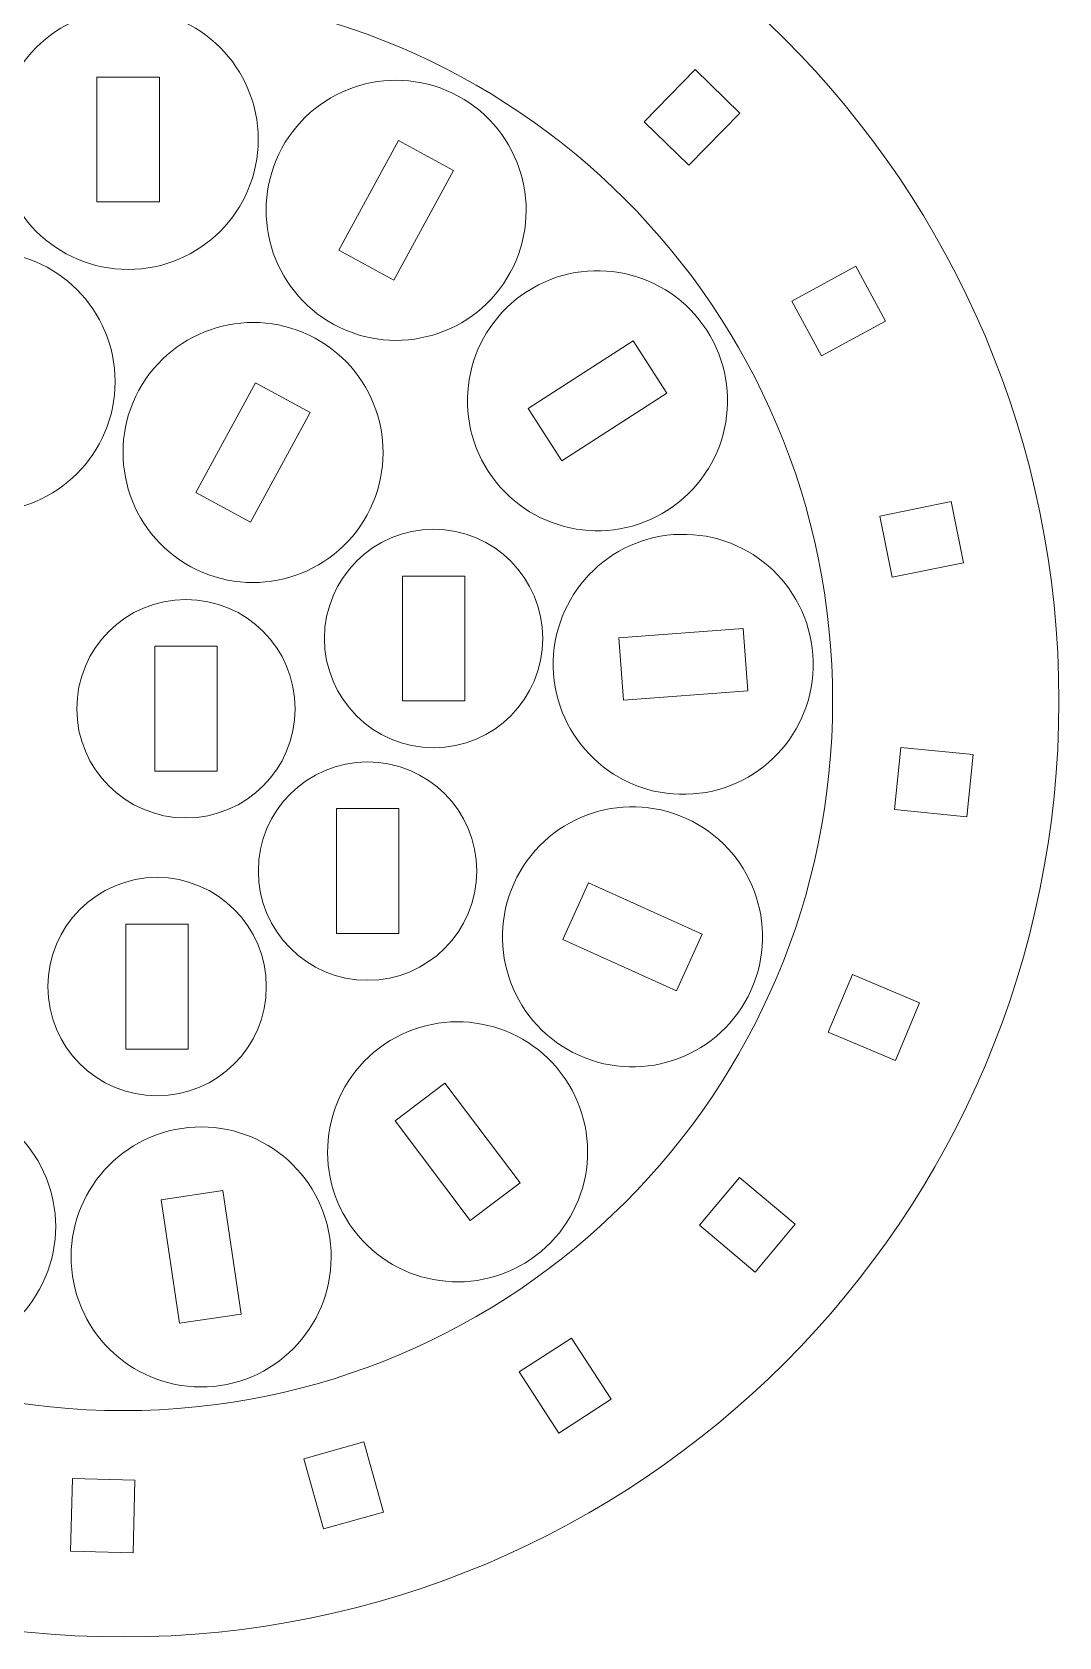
# Model space of a CAD drawing. Header units: millimetres. Extents: x -382 to 382, y -127 to 127.
# Drawn here: x 15.4 to 64.8, y -120.3 to -43.2 of the extents above; entities that cross this region are included whole.
import ezdxf

# ---------------------------------------------------------------- set-up
doc = ezdxf.new("R2010")
doc.units = ezdxf.units.MM
doc.header["$MEASUREMENT"] = 0
doc.layers.add('Camada 1', color=7, linetype='Continuous')

msp = doc.modelspace()

# ---------------------------------------------------------------- linework, layer by layer
at = {"layer": 'Camada 1', "lineweight": 20}
for points in [[(64.7849, -75.3333), (64.7849, -50.4857), (44.6419, -30.3426), (19.7942, -30.3426), (19.7942, -30.3426), (-5.0535, -30.3426), (-25.1966, -50.4856), (-25.1966, -75.3332), (-25.1966, -75.3332), (-25.1967, -100.1809), (-5.0537, -120.324), (19.7939, -120.3241), (19.7939, -120.3241), (44.6416, -120.3242), (64.7848, -100.1813), (64.7849, -75.3333)], [(19.7941, -41.2207), (38.6341, -41.2207), (53.9068, -56.4935), (53.9068, -75.3335), (53.9068, -75.3335), (53.9067, -94.1734), (38.6339, -109.4461), (19.794, -109.446), (19.794, -109.446), (0.9542, -109.4459), (-14.3186, -94.1731), (-14.3185, -75.3332), (-14.3185, -75.3332), (-14.3185, -56.4934), (0.9543, -41.2207), (19.7941, -41.2207)], [(20.0404, -42.0956), (23.4922, -42.0956), (26.2904, -44.8938), (26.2904, -48.3456), (26.2904, -48.3456), (26.2904, -51.7974), (23.4922, -54.5956), (20.0404, -54.5956), (20.0404, -54.5956), (16.5886, -54.5956), (13.7904, -51.7974), (13.7904, -48.3456), (13.7904, -48.3456), (13.7904, -44.8938), (16.5886, -42.0956), (20.0404, -42.0956)], [(35.9112, -46.2636), (38.9423, -47.9149), (40.0609, -51.7108), (38.4096, -54.742), (38.4096, -54.742), (36.7583, -57.7732), (32.9624, -58.8918), (29.9312, -57.2404), (29.9312, -57.2404), (26.9001, -55.5891), (25.7815, -51.7932), (27.4328, -48.7621), (27.4328, -48.7621), (29.0841, -45.7309), (32.88, -44.6123), (35.9112, -46.2636)], [(18.5404, -45.3456), (18.5404, -45.3456), (21.5404, -45.3456), (21.5404, -45.3456), (21.5404, -45.3456), (21.5404, -45.3456), (21.5404, -51.3456), (21.5404, -51.3456), (21.5404, -51.3456), (21.5404, -51.3456), (18.5404, -51.3456), (18.5404, -51.3456), (18.5404, -51.3456), (18.5404, -51.3456), (18.5404, -45.3456), (18.5404, -45.3456)], [(49.4432, -47.084), (49.4432, -47.084), (46.9993, -49.5895), (46.9993, -49.5895), (46.9993, -49.5895), (46.9993, -49.5895), (44.8517, -47.4948), (44.8517, -47.4948), (44.8517, -47.4948), (44.8517, -47.4948), (47.2956, -44.9893), (47.2956, -44.9893), (47.2956, -44.9893), (47.2956, -44.9893), (49.4432, -47.084), (49.4432, -47.084)], [(33.0392, -48.4), (33.0392, -48.4), (35.6736, -49.8352), (35.6736, -49.8352), (35.6736, -49.8352), (35.6736, -49.8352), (32.8032, -55.1041), (32.8032, -55.1041), (32.8032, -55.1041), (32.8032, -55.1041), (30.1688, -53.6689), (30.1688, -53.6689), (30.1688, -53.6689), (30.1688, -53.6689), (33.0392, -48.4), (33.0392, -48.4)], [(13.1612, -53.7373), (16.613, -53.7373), (19.4112, -56.5355), (19.4112, -59.9873), (19.4112, -59.9873), (19.4112, -63.4391), (16.613, -66.2373), (13.1612, -66.2373), (13.1612, -66.2373), (9.7094, -66.2373), (6.9112, -63.4391), (6.9112, -59.9873), (6.9112, -59.9873), (6.9112, -56.5355), (9.7094, -53.7373), (13.1612, -53.7373)], [(47.854, -57.5162), (49.7259, -60.4164), (48.8922, -64.2849), (45.992, -66.1567), (45.992, -66.1567), (43.0918, -68.0285), (39.2234, -67.1949), (37.3516, -64.2947), (37.3516, -64.2947), (35.4797, -61.3945), (36.3134, -57.5261), (39.2136, -55.6542), (39.2136, -55.6542), (42.1138, -53.7824), (45.9822, -54.616), (47.854, -57.5162)], [(56.4526, -57.0782), (56.4526, -57.0782), (53.3788, -58.7521), (53.3788, -58.7521), (53.3788, -58.7521), (53.3788, -58.7521), (51.9441, -56.1175), (51.9441, -56.1175), (51.9441, -56.1175), (51.9441, -56.1175), (55.0178, -54.4436), (55.0178, -54.4436), (55.0178, -54.4436), (55.0178, -54.4436), (56.4526, -57.0782), (56.4526, -57.0782)], [(29.032, -57.9053), (32.0631, -59.5566), (33.1817, -63.3525), (31.5304, -66.3837), (31.5304, -66.3837), (29.8791, -69.4149), (26.0832, -70.5335), (23.052, -68.8821), (23.052, -68.8821), (20.0209, -67.2308), (18.9023, -63.4349), (20.5536, -60.4038), (20.5536, -60.4038), (22.2049, -57.3726), (26.0008, -56.254), (29.032, -57.9053)], [(44.31, -58.0183), (44.31, -58.0183), (45.9368, -60.5389), (45.9368, -60.5389), (45.9368, -60.5389), (45.9368, -60.5389), (40.8956, -63.7926), (40.8956, -63.7926), (40.8956, -63.7926), (40.8956, -63.7926), (39.2688, -61.272), (39.2688, -61.272), (39.2688, -61.272), (39.2688, -61.272), (44.31, -58.0183), (44.31, -58.0183)], [(26.16, -60.0417), (26.16, -60.0417), (28.7944, -61.4769), (28.7944, -61.4769), (28.7944, -61.4769), (28.7944, -61.4769), (25.924, -66.7458), (25.924, -66.7458), (25.924, -66.7458), (25.924, -66.7458), (23.2896, -65.3106), (23.2896, -65.3106), (23.2896, -65.3106), (23.2896, -65.3106), (26.16, -60.0417), (26.16, -60.0417)], [(56.1797, -66.4475), (56.1797, -66.4475), (59.6103, -65.754), (59.6103, -65.754), (59.6103, -65.754), (59.6103, -65.754), (60.2048, -68.6945), (60.2048, -68.6945), (60.2048, -68.6945), (60.2048, -68.6945), (56.7742, -69.3881), (56.7742, -69.3881), (56.7742, -69.3881), (56.7742, -69.3881), (56.1797, -66.4475), (56.1797, -66.4475)], [(34.7246, -67.0835), (37.6241, -67.0835), (39.9746, -69.434), (39.9746, -72.3335), (39.9746, -72.3335), (39.9746, -75.233), (37.6241, -77.5835), (34.7246, -77.5835), (34.7246, -77.5835), (31.8251, -77.5835), (29.4746, -75.233), (29.4746, -72.3335), (29.4746, -72.3335), (29.4746, -69.434), (31.8251, -67.0835), (34.7246, -67.0835)], [(52.9584, -73.1111), (53.2147, -76.5533), (50.632, -79.5516), (47.1898, -79.8079), (47.1898, -79.8079), (43.7475, -80.0642), (40.7492, -77.4815), (40.4929, -74.0392), (40.4929, -74.0392), (40.2366, -70.5969), (42.8193, -67.5987), (46.2616, -67.3424), (46.2616, -67.3424), (49.7039, -67.0861), (52.7021, -69.6688), (52.9584, -73.1111)], [(33.2246, -69.3335), (33.2246, -69.3335), (36.2246, -69.3335), (36.2246, -69.3335), (36.2246, -69.3335), (36.2246, -69.3335), (36.2246, -75.3335), (36.2246, -75.3335), (36.2246, -75.3335), (36.2246, -75.3335), (33.2246, -75.3335), (33.2246, -75.3335), (33.2246, -75.3335), (33.2246, -75.3335), (33.2246, -69.3335), (33.2246, -69.3335)], [(22.8184, -70.4569), (25.7179, -70.4569), (28.0684, -72.8074), (28.0684, -75.7069), (28.0684, -75.7069), (28.0684, -78.6064), (25.7179, -80.9569), (22.8184, -80.9569), (22.8184, -80.9569), (19.9189, -80.9569), (17.5684, -78.6064), (17.5684, -75.7069), (17.5684, -75.7069), (17.5684, -72.8074), (19.9189, -70.4569), (22.8184, -70.4569)], [(49.606, -71.8565), (49.606, -71.8565), (49.8288, -74.8482), (49.8288, -74.8482), (49.8288, -74.8482), (49.8288, -74.8482), (43.8453, -75.2938), (43.8453, -75.2938), (43.8453, -75.2938), (43.8453, -75.2938), (43.6226, -72.302), (43.6226, -72.302), (43.6226, -72.302), (43.6226, -72.302), (49.606, -71.8565), (49.606, -71.8565)], [(21.3184, -72.7069), (21.3184, -72.7069), (24.3184, -72.7069), (24.3184, -72.7069), (24.3184, -72.7069), (24.3184, -72.7069), (24.3184, -78.7069), (24.3184, -78.7069), (24.3184, -78.7069), (24.3184, -78.7069), (21.3184, -78.7069), (21.3184, -78.7069), (21.3184, -78.7069), (21.3184, -78.7069), (21.3184, -72.7069), (21.3184, -72.7069)], [(57.1824, -77.5671), (57.1824, -77.5671), (60.665, -77.9156), (60.665, -77.9156), (60.665, -77.9156), (60.665, -77.9156), (60.3663, -80.9006), (60.3663, -80.9006), (60.3663, -80.9006), (60.3663, -80.9006), (56.8837, -80.5522), (56.8837, -80.5522), (56.8837, -80.5522), (56.8837, -80.5522), (57.1824, -77.5671), (57.1824, -77.5671)], [(31.5496, -78.2621), (34.4491, -78.2621), (36.7996, -80.6126), (36.7996, -83.5121), (36.7996, -83.5121), (36.7996, -86.4116), (34.4491, -88.7621), (31.5496, -88.7621), (31.5496, -88.7621), (28.6501, -88.7621), (26.2996, -86.4116), (26.2996, -83.5121), (26.2996, -83.5121), (26.2996, -80.6126), (28.6501, -78.2621), (31.5496, -78.2621)], [(49.9803, -89.2475), (48.5587, -92.3929), (44.8563, -93.7903), (41.7109, -92.3686), (41.7109, -92.3686), (38.5655, -90.9469), (37.1681, -87.2446), (38.5898, -84.0991), (38.5898, -84.0991), (40.0115, -80.9537), (43.7138, -79.5564), (46.8593, -80.9781), (46.8593, -80.9781), (50.0047, -82.3997), (51.402, -86.1021), (49.9803, -89.2475)], [(30.0496, -80.5121), (30.0496, -80.5121), (33.0496, -80.5121), (33.0496, -80.5121), (33.0496, -80.5121), (33.0496, -80.5121), (33.0496, -86.5121), (33.0496, -86.5121), (33.0496, -86.5121), (33.0496, -86.5121), (30.0496, -86.5121), (30.0496, -86.5121), (30.0496, -86.5121), (30.0496, -86.5121), (30.0496, -80.5121), (30.0496, -80.5121)], [(21.4293, -83.8184), (24.3288, -83.8184), (26.6793, -86.1689), (26.6793, -89.0684), (26.6793, -89.0684), (26.6793, -91.9679), (24.3288, -94.3184), (21.4293, -94.3184), (21.4293, -94.3184), (18.5298, -94.3184), (16.1793, -91.9679), (16.1793, -89.0684), (16.1793, -89.0684), (16.1793, -86.1689), (18.5298, -83.8184), (21.4293, -83.8184)], [(47.6366, -86.5421), (47.6366, -86.5421), (46.401, -89.2758), (46.401, -89.2758), (46.401, -89.2758), (46.401, -89.2758), (40.9335, -86.8046), (40.9335, -86.8046), (40.9335, -86.8046), (40.9335, -86.8046), (42.1692, -84.0708), (42.1692, -84.0708), (42.1692, -84.0708), (42.1692, -84.0708), (47.6366, -86.5421), (47.6366, -86.5421)], [(19.9293, -86.0684), (19.9293, -86.0684), (22.9293, -86.0684), (22.9293, -86.0684), (22.9293, -86.0684), (22.9293, -86.0684), (22.9293, -92.0684), (22.9293, -92.0684), (22.9293, -92.0684), (22.9293, -92.0684), (19.9293, -92.0684), (19.9293, -92.0684), (19.9293, -92.0684), (19.9293, -92.0684), (19.9293, -86.0684), (19.9293, -86.0684)], [(53.6976, -91.2526), (53.6976, -91.2526), (54.8629, -88.4882), (54.8629, -88.4882), (54.8629, -88.4882), (54.8629, -88.4882), (58.0881, -89.8477), (58.0881, -89.8477), (58.0881, -89.8477), (58.0881, -89.8477), (56.9228, -92.6122), (56.9228, -92.6122), (56.9228, -92.6122), (56.9228, -92.6122), (53.6976, -91.2526), (53.6976, -91.2526)], [(39.6456, -101.9929), (36.8924, -104.075), (32.9727, -103.5308), (30.8907, -100.7776), (30.8907, -100.7776), (28.8087, -98.0244), (29.3528, -94.1048), (32.106, -92.0227), (32.106, -92.0227), (34.8592, -89.9407), (38.7789, -90.4848), (40.8609, -93.2381), (40.8609, -93.2381), (42.9429, -95.9913), (42.3988, -99.9109), (39.6456, -101.9929)], [(8.1598, -106.4695), (4.9175, -105.2852), (3.2491, -101.6969), (4.4333, -98.4546), (4.4333, -98.4546), (5.6175, -95.2123), (9.2059, -93.5439), (12.4482, -94.7281), (12.4482, -94.7281), (15.6905, -95.9123), (17.3589, -99.5007), (16.1746, -102.743), (16.1746, -102.743), (14.9904, -105.9853), (11.4021, -107.6537), (8.1598, -106.4695)], [(38.8817, -98.4959), (38.8817, -98.4959), (36.4889, -100.3054), (36.4889, -100.3054), (36.4889, -100.3054), (36.4889, -100.3054), (32.8699, -95.5197), (32.8699, -95.5197), (32.8699, -95.5197), (32.8699, -95.5197), (35.2627, -93.7103), (35.2627, -93.7103), (35.2627, -93.7103), (35.2627, -93.7103), (38.8817, -98.4959), (38.8817, -98.4959)], [(24.4728, -108.2412), (21.059, -108.7524), (17.8773, -106.3994), (17.3661, -102.9857), (17.3661, -102.9857), (16.8549, -99.5719), (19.2079, -96.3902), (22.6216, -95.879), (22.6216, -95.879), (26.0354, -95.3678), (29.2171, -97.7208), (29.7283, -101.1345), (29.7283, -101.1345), (30.2395, -104.5483), (27.8865, -107.73), (24.4728, -108.2412)], [(49.4274, -98.2405), (49.4274, -98.2405), (52.1086, -100.4902), (52.1086, -100.4902), (52.1086, -100.4902), (52.1086, -100.4902), (50.1802, -102.7884), (50.1802, -102.7884), (50.1802, -102.7884), (50.1802, -102.7884), (47.4991, -100.5386), (47.4991, -100.5386), (47.4991, -100.5386), (47.4991, -100.5386), (49.4274, -98.2405), (49.4274, -98.2405)], [(25.4749, -104.8049), (25.4749, -104.8049), (22.508, -105.2492), (22.508, -105.2492), (22.508, -105.2492), (22.508, -105.2492), (21.6195, -99.3153), (21.6195, -99.3153), (21.6195, -99.3153), (21.6195, -99.3153), (24.5864, -98.871), (24.5864, -98.871), (24.5864, -98.871), (24.5864, -98.871), (25.4749, -104.8049), (25.4749, -104.8049)], [(41.3589, -105.9574), (41.3589, -105.9574), (43.2578, -108.8975), (43.2578, -108.8975), (43.2578, -108.8975), (43.2578, -108.8975), (40.7377, -110.5251), (40.7377, -110.5251), (40.7377, -110.5251), (40.7377, -110.5251), (38.8388, -107.585), (38.8388, -107.585), (38.8388, -107.585), (38.8388, -107.585), (41.3589, -105.9574), (41.3589, -105.9574)], [(31.3742, -110.9532), (31.3742, -110.9532), (32.3222, -114.3223), (32.3222, -114.3223), (32.3222, -114.3223), (32.3222, -114.3223), (29.4343, -115.1349), (29.4343, -115.1349), (29.4343, -115.1349), (29.4343, -115.1349), (28.4863, -111.7657), (28.4863, -111.7657), (28.4863, -111.7657), (28.4863, -111.7657), (31.3742, -110.9532), (31.3742, -110.9532)], [(20.3606, -112.784), (20.3606, -112.784), (20.2733, -116.2829), (20.2733, -116.2829), (20.2733, -116.2829), (20.2733, -116.2829), (17.2744, -116.2081), (17.2744, -116.2081), (17.2744, -116.2081), (17.2744, -116.2081), (17.3616, -112.7092), (17.3616, -112.7092), (17.3616, -112.7092), (17.3616, -112.7092), (20.3606, -112.784), (20.3606, -112.784)]]:
    msp.add_open_spline(points, degree=3, knots=[0, 0, 0, 0, 0.2, 0.2, 0.2, 0.2, 0.4, 0.4, 0.4, 0.4, 0.6, 0.6, 0.6, 0.6, 1, 1, 1, 1], dxfattribs=at)

doc.saveas('drawing.dxf')
